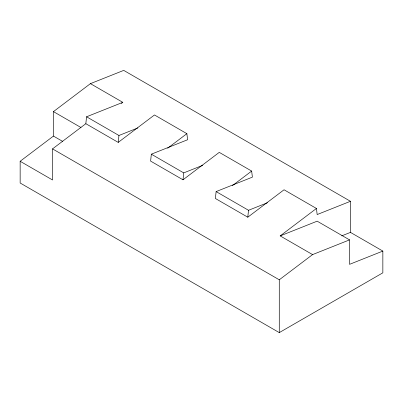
<?xml version="1.0" encoding="UTF-8"?>
<svg xmlns="http://www.w3.org/2000/svg" width="403" height="403" viewBox="0 0 403 403"><rect width="100%" height="100%" fill="white"/><g stroke="black" fill="none" stroke-linecap="round" stroke-linejoin="round"><path stroke-width="0.6" d="M20.15 161.276L52.541 179.975L52.541 148.883L85.834 123.696L86.559 116.784L122.814 102.347L90.423 83.643L53.443 111.621L53.443 136.083L20.15 161.276L20.15 183.002L279.279 332.611L382.85 272.816L382.85 251.084L350.459 232.385L341.699 235.871M85.834 123.696L118.225 142.395L118.95 135.484L137.871 127.947M118.225 142.395L154.485 114.966L186.876 133.67L187.602 139.745L151.342 154.183L150.616 161.099L183.007 179.798L219.267 152.369L251.658 171.068L252.384 177.149L216.124 191.586L215.398 198.498L247.79 217.202L284.05 189.773L316.441 208.472L317.166 214.552L350.459 201.293L350.459 232.385M183.007 179.798L183.733 172.887L202.654 165.351M247.79 217.202L248.515 210.285L267.436 202.754M121.318 103.48L122.814 102.347M167.608 148.244L186.876 133.67M232.39 185.647L251.658 171.068M382.85 251.084L349.557 264.343L349.557 239.881L312.577 254.6L280.186 235.901L316.441 208.472M279.279 332.611L279.279 279.793L312.577 254.6M90.423 83.643L123.721 70.389L350.459 201.293M280.186 235.901L317.166 221.176L349.557 239.881M86.559 116.784L118.95 135.484M151.342 154.183L183.733 172.887M216.124 191.586L248.515 210.285M53.443 111.621L80.978 127.519M53.443 136.083L62.621 141.382M52.541 148.883L279.279 279.793"/></g></svg>
